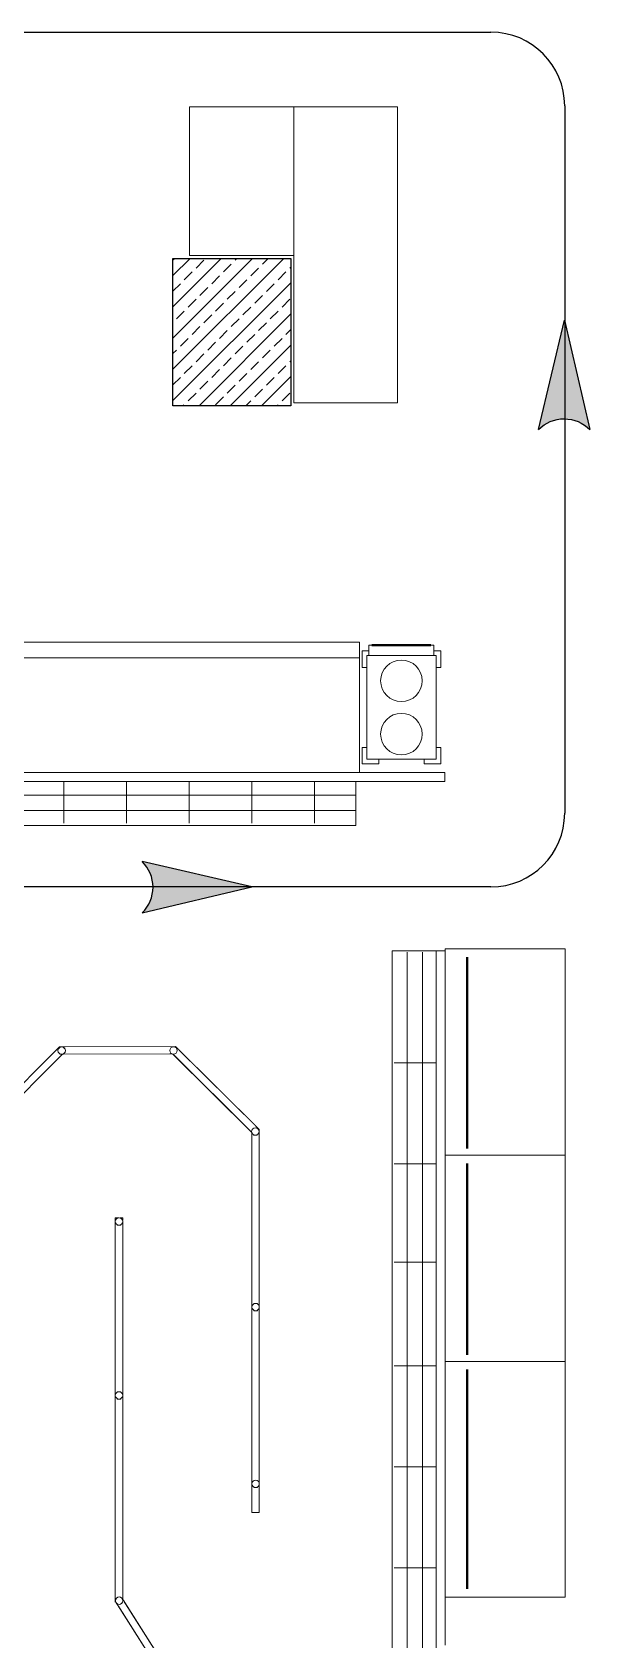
# Model space of a CAD drawing. Header units: metres. Extents: x -9891 to 773, y -8413 to 232.
# Drawn here: x -1854 to -1476, y -4176 to -3084 of the extents above; entities that cross this region are included whole.
import ezdxf

# ---------------------------------------------------------------- set-up
doc = ezdxf.new("R2010")
doc.units = ezdxf.units.M
doc.header["$LTSCALE"] = 0.01
doc.header["$MEASUREMENT"] = 0
doc.linetypes.add('Wipeout_Contour', pattern=[5, 0, -5])
for name, color, linetype in [('6', 242, 'Continuous'), ('V-0_Hatch_Concrete', 252, 'Continuous'), ('V-2_Column', 160, 'Continuous')]:
    doc.layers.add(name, color=color, linetype=linetype)
doc.layers.add('SP1-Equipment', color=4, linetype='Continuous', lineweight=9)

# ---------------------------------------------------------------- blocks, each defined once
blk = doc.blocks.new('150714_ARSA$0$KOLON 80X120')
at = {"layer": 'V-0_Hatch_Concrete'}
h = blk.add_hatch(dxfattribs=at)
h.set_pattern_fill('ANSI33', color=256, scale=60)
h.set_pattern_definition([(45, (-19036.79, -4512.143), (-10.606602, 10.606602), []), (45, (-19026.183, -4512.143), (-10.606602, 10.606602), [7.5, -3.75])])
h.paths.add_polyline_path([(0, 100), (80, 100), (80, 0), (0, 0)])
at = {"layer": 'V-2_Column'}
blk.add_lwpolyline([(0, 100), (80, 100), (80, 0), (0, 0), (0, 100)], dxfattribs=at)
blk = doc.blocks.new('Wall_207_1', base_point=(-16696, -28251))
at = {"color": 254, "linetype": 'Wipeout_Contour', "lineweight": 0, "ltscale": 126907.723202}
blk.add_wipeout([(-16696, -28251), (-11953, -28251), (-11953, -28191), (-16756, -28191)], dxfattribs=at).dxf.layer = 'SP1-Equipment'
at = {"layer": 'SP1-Equipment', "color": 7, "linetype": 'Continuous', "lineweight": 20}
for p, q in [((-11953, -28191), (-16756, -28191)), ((-16696, -28251), (-11953, -28251)), ((-11953, -28251), (-11953, -28191))]:
    blk.add_line(p, q, dxfattribs=at)
blk = doc.blocks.new('Wall_208_1', base_point=(-12013, -29401))
at = {"color": 254, "linetype": 'Wipeout_Contour', "lineweight": 0, "ltscale": 138279.79055}
blk.add_wipeout([(-12013, -29401), (-12013, -35418), (-11953, -35418), (-11953, -29401)], dxfattribs=at).dxf.layer = 'SP1-Equipment'
at = {"layer": 'SP1-Equipment', "color": 7, "linetype": 'Continuous', "lineweight": 20}
for p, q in [((-12013, -29401), (-12013, -35418)), ((-11953, -29401), (-12013, -29401)), ((-11953, -34115), (-11953, -29401)), ((-11953, -35418), (-11953, -34215)), ((-12013, -35418), (-11953, -35418))]:
    blk.add_line(p, q, dxfattribs=at)
blk = doc.blocks.new('Wall_240_1', base_point=(-13213, -30615))
at = {"color": 254, "linetype": 'Wipeout_Contour', "lineweight": 0, "ltscale": 142706.619876}
blk.add_wipeout([(-13263, -33215), (-13213, -33215), (-13213, -33045), (-13263, -33045)], dxfattribs=at).dxf.layer = 'SP1-Equipment'
at = {"layer": 'SP1-Equipment', "color": 7, "linetype": 'Continuous', "lineweight": 20}
blk.add_line((-13263, -33215), (-13213, -33215), dxfattribs=at)
at = {"color": 254, "linetype": 'Wipeout_Contour', "lineweight": 0, "ltscale": 140075.767622}
blk.add_wipeout([(-13263, -32995), (-13213, -32995), (-13213, -31845), (-13263, -31845)], dxfattribs=at).dxf.layer = 'SP1-Equipment'
at = {"color": 254, "linetype": 'Wipeout_Contour', "lineweight": 0, "ltscale": 135659.141089}
blk.add_wipeout([(-13263, -31795), (-13213, -31795), (-13213, -30653), (-13263, -30653)], dxfattribs=at).dxf.layer = 'SP1-Equipment'
at = {"color": 254, "linetype": 'Wipeout_Contour', "lineweight": 0, "ltscale": 142259.176609}
blk.add_wipeout([(-13263, -32995), (-13263, -33020), (-13255, -33002), (-13238, -32995)], dxfattribs=at).dxf.layer = 'SP1-Equipment'
at = {"color": 254, "linetype": 'Wipeout_Contour', "lineweight": 0, "ltscale": 166944.553013}
blk.add_wipeout([(-13263, -30636), (-13263, -30653), (-13240, -30653), (-13258, -30645), (-13262, -30635)], dxfattribs=at).dxf.layer = 'SP1-Equipment'
at = {"color": 254, "linetype": 'Wipeout_Contour', "lineweight": 0, "ltscale": 137816.908615}
blk.add_wipeout([(-13263, -31795), (-13263, -31820), (-13256, -31802), (-13238, -31795)], dxfattribs=at).dxf.layer = 'SP1-Equipment'
at = {"color": 254, "linetype": 'Wipeout_Contour', "lineweight": 0, "ltscale": 142386.102389}
blk.add_wipeout([(-13255, -33037), (-13263, -33020), (-13263, -33045), (-13238, -33045)], dxfattribs=at).dxf.layer = 'SP1-Equipment'
at = {"color": 254, "linetype": 'Wipeout_Contour', "lineweight": 0, "ltscale": 200196.57805}
blk.add_wipeout([(-13222, -30645), (-13240, -30653), (-13213, -30653), (-13213, -30615), (-13219, -30617), (-13215, -30628)], dxfattribs=at).dxf.layer = 'SP1-Equipment'
at = {"color": 254, "linetype": 'Wipeout_Contour', "lineweight": 0, "ltscale": 137943.16283}
blk.add_wipeout([(-13256, -31837), (-13263, -31820), (-13263, -31845), (-13238, -31845)], dxfattribs=at).dxf.layer = 'SP1-Equipment'
at = {"color": 254, "linetype": 'Wipeout_Contour', "lineweight": 0, "ltscale": 142336.271084}
blk.add_wipeout([(-13238, -33045), (-13213, -33045), (-13213, -33020), (-13220, -33037)], dxfattribs=at).dxf.layer = 'SP1-Equipment'
at = {"color": 254, "linetype": 'Wipeout_Contour', "lineweight": 0, "ltscale": 137891.725331}
blk.add_wipeout([(-13238, -31845), (-13213, -31845), (-13213, -31820), (-13220, -31837)], dxfattribs=at).dxf.layer = 'SP1-Equipment'
at = {"color": 254, "linetype": 'Wipeout_Contour', "lineweight": 0, "ltscale": 142209.308879}
blk.add_wipeout([(-13213, -32995), (-13238, -32995), (-13220, -33002), (-13213, -33020)], dxfattribs=at).dxf.layer = 'SP1-Equipment'
at = {"color": 254, "linetype": 'Wipeout_Contour', "lineweight": 0, "ltscale": 137765.432508}
blk.add_wipeout([(-13213, -31795), (-13238, -31795), (-13220, -31802), (-13213, -31820)], dxfattribs=at).dxf.layer = 'SP1-Equipment'
at = {"layer": 'SP1-Equipment', "color": 7, "linetype": 'Continuous', "lineweight": 20}
for p, q in [((-13263, -30637), (-13263, -33215)), ((-13213, -33215), (-13213, -30615))]:
    blk.add_line(p, q, dxfattribs=at)
blk = doc.blocks.new('Wall_243_1', base_point=(-15127, -30615))
at = {"color": 254, "linetype": 'Wipeout_Contour', "lineweight": 0, "ltscale": 135118.122804}
blk.add_wipeout([(-14556, -30112), (-14591, -30077), (-15101, -30589), (-15066, -30624)], dxfattribs=at).dxf.layer = 'SP1-Equipment'
at = {"color": 254, "linetype": 'Wipeout_Contour', "lineweight": 0, "ltscale": 200500.570138}
blk.add_wipeout([(-14591, -30077), (-14571, -30097), (-14578, -30079), (-14571, -30061), (-14566, -30059), (-14568, -30053)], dxfattribs=at).dxf.layer = 'SP1-Equipment'
at = {"color": 254, "linetype": 'Wipeout_Contour', "lineweight": 0, "ltscale": 204795.315543}
blk.add_wipeout([(-15127, -30615), (-15121, -30618), (-15117, -30609), (-15099, -30602), (-15082, -30609), (-15101, -30589)], dxfattribs=at).dxf.layer = 'SP1-Equipment'
at = {"color": 254, "linetype": 'Wipeout_Contour', "lineweight": 0, "ltscale": 167188.552182}
blk.add_wipeout([(-14553, -30104), (-14571, -30097), (-14556, -30112), (-14547, -30103), (-14548, -30102)], dxfattribs=at).dxf.layer = 'SP1-Equipment'
at = {"color": 254, "linetype": 'Wipeout_Contour', "lineweight": 0, "ltscale": 170677.667161}
blk.add_wipeout([(-15082, -30609), (-15074, -30627), (-15078, -30635), (-15077, -30636), (-15066, -30624)], dxfattribs=at).dxf.layer = 'SP1-Equipment'
at = {"layer": 'SP1-Equipment', "color": 7, "linetype": 'Continuous', "lineweight": 20}
for p, q in [((-14568, -30053), (-15127, -30615)), ((-15075, -30634), (-14547, -30103))]:
    blk.add_line(p, q, dxfattribs=at)
blk = doc.blocks.new('Wall_244_1', base_point=(-14190, -33824))
at = {"color": 254, "linetype": 'Wipeout_Contour', "lineweight": 0, "ltscale": 139359.234334}
blk.add_wipeout([(-14140, -31264), (-14190, -31264), (-14190, -32395), (-14140, -32395)], dxfattribs=at).dxf.layer = 'SP1-Equipment'
at = {"color": 254, "linetype": 'Wipeout_Contour', "lineweight": 0, "ltscale": 240149.162931}
blk.add_wipeout([(-14190, -31215), (-14190, -31264), (-14164, -31264), (-14182, -31257), (-14189, -31239), (-14182, -31221), (-14165, -31215)], dxfattribs=at).dxf.layer = 'SP1-Equipment'
at = {"color": 254, "linetype": 'Wipeout_Contour', "lineweight": 0, "ltscale": 144080.992571}
blk.add_wipeout([(-14140, -32445), (-14190, -32445), (-14190, -33789), (-14140, -33789)], dxfattribs=at).dxf.layer = 'SP1-Equipment'
at = {"color": 254, "linetype": 'Wipeout_Contour', "lineweight": 0, "ltscale": 137237.874092}
blk.add_wipeout([(-14164, -31264), (-14140, -31264), (-14140, -31241), (-14147, -31257)], dxfattribs=at).dxf.layer = 'SP1-Equipment'
at = {"color": 254, "linetype": 'Wipeout_Contour', "lineweight": 0, "ltscale": 141606.157774}
blk.add_wipeout([(-14190, -32445), (-14165, -32445), (-14183, -32437), (-14190, -32420)], dxfattribs=at).dxf.layer = 'SP1-Equipment'
at = {"color": 254, "linetype": 'Wipeout_Contour', "lineweight": 0, "ltscale": 219964.073227}
blk.add_wipeout([(-14164, -33789), (-14190, -33789), (-14190, -33824), (-14186, -33822), (-14189, -33814), (-14182, -33797)], dxfattribs=at).dxf.layer = 'SP1-Equipment'
at = {"color": 254, "linetype": 'Wipeout_Contour', "lineweight": 0, "ltscale": 137110.755898}
blk.add_wipeout([(-14163, -31215), (-14147, -31221), (-14140, -31237), (-14140, -31215)], dxfattribs=at).dxf.layer = 'SP1-Equipment'
at = {"color": 254, "linetype": 'Wipeout_Contour', "lineweight": 0, "ltscale": 141480.848448}
blk.add_wipeout([(-14165, -32395), (-14190, -32395), (-14190, -32420), (-14183, -32402)], dxfattribs=at).dxf.layer = 'SP1-Equipment'
at = {"color": 254, "linetype": 'Wipeout_Contour', "lineweight": 0, "ltscale": 183190.230019}
blk.add_wipeout([(-14164, -33789), (-14146, -33797), (-14143, -33804), (-14140, -33803), (-14140, -33789)], dxfattribs=at).dxf.layer = 'SP1-Equipment'
at = {"layer": 'SP1-Equipment', "color": 7, "linetype": 'Continuous', "lineweight": 20}
for p, q in [((-14169, -31215), (-14190, -31215)), ((-14140, -31215), (-14160, -31215)), ((-14140, -31233), (-14140, -31215))]:
    blk.add_line(p, q, dxfattribs=at)
at = {"color": 254, "linetype": 'Wipeout_Contour', "lineweight": 0, "ltscale": 141552.550136}
blk.add_wipeout([(-14165, -32445), (-14140, -32445), (-14140, -32420), (-14147, -32437)], dxfattribs=at).dxf.layer = 'SP1-Equipment'
at = {"color": 254, "linetype": 'Wipeout_Contour', "lineweight": 0, "ltscale": 141427.201913}
blk.add_wipeout([(-14140, -32395), (-14165, -32395), (-14147, -32402), (-14140, -32420)], dxfattribs=at).dxf.layer = 'SP1-Equipment'
at = {"layer": 'SP1-Equipment', "color": 7, "linetype": 'Continuous', "lineweight": 20}
for p, q in [((-14190, -31215), (-14190, -33824)), ((-14140, -33803), (-14140, -31245))]:
    blk.add_line(p, q, dxfattribs=at)
blk = doc.blocks.new('Wall_247_1', base_point=(-14568, -30053))
at = {"color": 254, "linetype": 'Wipeout_Contour', "lineweight": 0, "ltscale": 133005.643975}
blk.add_wipeout([(-13820, -30101), (-13820, -30051), (-14529, -30053), (-14528, -30103)], dxfattribs=at).dxf.layer = 'SP1-Equipment'
at = {"color": 254, "linetype": 'Wipeout_Contour', "lineweight": 0, "ltscale": 200367.789337}
blk.add_wipeout([(-14529, -30053), (-14568, -30053), (-14566, -30059), (-14553, -30054), (-14536, -30061), (-14528, -30079)], dxfattribs=at).dxf.layer = 'SP1-Equipment'
at = {"color": 254, "linetype": 'Wipeout_Contour', "lineweight": 0, "ltscale": 198455.149443}
blk.add_wipeout([(-13820, -30051), (-13820, -30078), (-13813, -30061), (-13795, -30053), (-13784, -30058), (-13781, -30051)], dxfattribs=at).dxf.layer = 'SP1-Equipment'
at = {"color": 254, "linetype": 'Wipeout_Contour', "lineweight": 0, "ltscale": 167121.018946}
blk.add_wipeout([(-14548, -30102), (-14547, -30103), (-14528, -30103), (-14528, -30079), (-14536, -30097)], dxfattribs=at).dxf.layer = 'SP1-Equipment'
at = {"color": 254, "linetype": 'Wipeout_Contour', "lineweight": 0, "ltscale": 165567.144507}
blk.add_wipeout([(-13820, -30078), (-13820, -30101), (-13802, -30101), (-13801, -30101), (-13813, -30096)], dxfattribs=at).dxf.layer = 'SP1-Equipment'
at = {"layer": 'SP1-Equipment', "color": 7, "linetype": 'Continuous', "lineweight": 20}
for p, q in [((-13781, -30051), (-14568, -30053)), ((-14547, -30103), (-13805, -30101))]:
    blk.add_line(p, q, dxfattribs=at)
blk = doc.blocks.new('Wall_248_1', base_point=(-13781, -30051))
at = {"color": 254, "linetype": 'Wipeout_Contour', "lineweight": 0, "ltscale": 132901.453672}
blk.add_wipeout([(-13273, -30626), (-13238, -30590), (-13757, -30075), (-13792, -30111)], dxfattribs=at).dxf.layer = 'SP1-Equipment'
at = {"color": 254, "linetype": 'Wipeout_Contour', "lineweight": 0, "ltscale": 165559.94513}
blk.add_wipeout([(-13801, -30101), (-13802, -30101), (-13792, -30111), (-13777, -30096), (-13795, -30103)], dxfattribs=at).dxf.layer = 'SP1-Equipment'
at = {"color": 254, "linetype": 'Wipeout_Contour', "lineweight": 0, "ltscale": 166879.655655}
blk.add_wipeout([(-13258, -30610), (-13273, -30626), (-13263, -30636), (-13262, -30635), (-13265, -30628)], dxfattribs=at).dxf.layer = 'SP1-Equipment'
at = {"color": 254, "linetype": 'Wipeout_Contour', "lineweight": 0, "ltscale": 198446.861238}
blk.add_wipeout([(-13784, -30058), (-13777, -30061), (-13770, -30078), (-13777, -30096), (-13757, -30075), (-13781, -30051)], dxfattribs=at).dxf.layer = 'SP1-Equipment'
at = {"color": 254, "linetype": 'Wipeout_Contour', "lineweight": 0, "ltscale": 200071.727237}
blk.add_wipeout([(-13258, -30610), (-13240, -30603), (-13222, -30610), (-13219, -30617), (-13213, -30615), (-13238, -30590)], dxfattribs=at).dxf.layer = 'SP1-Equipment'
at = {"layer": 'SP1-Equipment', "color": 7, "linetype": 'Continuous', "lineweight": 20}
for p, q in [((-13800, -30103), (-13264, -30635)), ((-13213, -30615), (-13781, -30051))]:
    blk.add_line(p, q, dxfattribs=at)
blk = doc.blocks.new('Column_86_1', base_point=(-13240, -30628))
at = {"layer": 'SP1-Equipment', "color": 7, "linetype": 'Continuous', "lineweight": 20}
blk.add_circle((-13240, -30628), 25, dxfattribs=at)
blk = doc.blocks.new('Column_88_1', base_point=(-14164, -31239))
at = {"layer": 'SP1-Equipment', "color": 7, "linetype": 'Continuous', "lineweight": 20}
blk.add_circle((-14164, -31239), 25, dxfattribs=at)
blk = doc.blocks.new('Column_92_1', base_point=(-13795, -30078))
at = {"layer": 'SP1-Equipment', "color": 7, "linetype": 'Continuous', "lineweight": 20}
blk.add_circle((-13795, -30078), 25, dxfattribs=at)
blk = doc.blocks.new('Column_95_1', base_point=(-13238, -31820))
at = {"layer": 'SP1-Equipment', "color": 7, "linetype": 'Continuous', "lineweight": 20}
blk.add_circle((-13238, -31820), 25, dxfattribs=at)
blk = doc.blocks.new('Column_96_1', base_point=(-14165, -32420))
at = {"layer": 'SP1-Equipment', "color": 7, "linetype": 'Continuous', "lineweight": 20}
blk.add_circle((-14165, -32420), 25, dxfattribs=at)
blk = doc.blocks.new('Column_103_1', base_point=(-14553, -30079))
at = {"layer": 'SP1-Equipment', "color": 7, "linetype": 'Continuous', "lineweight": 20}
blk.add_circle((-14553, -30079), 25, dxfattribs=at)
blk = doc.blocks.new('Column_104_1', base_point=(-13238, -33020))
at = {"layer": 'SP1-Equipment', "color": 7, "linetype": 'Continuous', "lineweight": 20}
blk.add_circle((-13238, -33020), 25, dxfattribs=at)
blk = doc.blocks.new('Work table 1800')
at = {"layer": 'SP1-Equipment', "color": 7, "linetype": 'Continuous', "lineweight": 20}
for p, q in [((1799.8, 703), (0, 703)), ((0, 703), (0, 2)), ((1799.8, 2), (1799.8, 703)), ((0, 2), (1799.8, 2))]:
    blk.add_line(p, q, dxfattribs=at)
blk = doc.blocks.new('SSN_Tray rail long straight')
at = {"layer": 'SP1-Equipment', "color": 7, "linetype": 'Continuous', "lineweight": 13}
for p, q in [((0, 8773), (300, 8773)), ((94, 15), (94, 8758)), ((197, 15), (197, 8758)), ((300, 0), (300, 8773)), ((0, 7662), (285, 7662)), ((285, 7662), (285, 7662)), ((0, 6662), (285, 6662)), ((0, 5691), (285, 5691)), ((0, 4662), (285, 4662)), ((0, 3662), (285, 3662)), ((0, 2662), (285, 2662)), ((0, 1662), (285, 1662)), ((0, 662), (285, 662)), ((0, 0), (301, 0))]:
    blk.add_line(p, q, dxfattribs=at)
blk = doc.blocks.new('Display cabinet 1400')
at = {"layer": 'SP1-Equipment', "color": 7, "linetype": 'Continuous', "lineweight": 20}
for p, q in [((0, 815), (0, 0)), ((1400, 815), (0, 815)), ((1400, 815), (1400, 0)), ((1400, 0), (1400, 815)), ((0, 0), (1400, 0))]:
    blk.add_line(p, q, dxfattribs=at)
at = {"layer": 'SP1-Equipment', "color": 7, "linetype": 'Continuous', "lineweight": 40}
blk.add_line((55, 150), (1355, 150), dxfattribs=at)
blk = doc.blocks.new('Bain marie 9')
at = {"layer": 'SP1-Equipment', "color": 7, "linetype": 'Continuous', "lineweight": 20}
for p, q in [((0, 898.6), (0, 790.6)), ((0, 898.6), (1152, 898.6)), ((1152, 898.6), (2250.8, 898.6)), ((2250.8, 898.6), (3402.6, 898.6)), ((3402.6, 790), (3402.6, 898.6)), ((0, 790.6), (0, 0)), ((3402.6, 790), (0, 790)), ((3402.6, 0), (3402.6, 790)), ((0, 0), (53, 0)), ((53, 0), (1151.8, 0)), ((1151.8, 0), (2250.6, 0)), ((2250.6, 0), (3349.6, 0)), ((3349.6, 0), (3402.6, 0))]:
    blk.add_line(p, q, dxfattribs=at)
blk = doc.blocks.new('SSN_Plate dispenser')
at = {"layer": 'SP1-Equipment', "color": 7, "linetype": 'Continuous', "lineweight": 20}
for p, q in [((112, 805), (0, 805)), ((0, 805), (0, 693)), ((32, 773), (112, 773)), ((32, 693), (32, 773)), ((112, 773), (112, 805)), ((421, 773), (112, 773)), ((533, 805), (421, 805)), ((421, 805), (421, 773)), ((421, 773), (501, 773)), ((501, 773), (501, 693)), ((533, 693), (533, 805)), ((0, 693), (32, 693)), ((32, 693), (32, 150)), ((501, 150), (501, 693)), ((501, 693), (533, 693)), ((32, 150), (0, 150)), ((0, 150), (0, 38)), ((32, 70), (32, 150)), ((533, 150), (501, 150)), ((501, 150), (501, 70)), ((533, 38), (533, 150)), ((0, 38), (46, 38)), ((501, 70), (32, 70)), ((46, 70), (46, 0)), ((66, 0), (46, 0)), ((112, 70), (66, 70)), ((466, 70), (421, 70)), ((486, 70), (486, 0)), ((486, 38), (533, 38)), ((486, 0), (466, 0))]:
    blk.add_line(p, q, dxfattribs=at)
at = {"layer": 'SP1-Equipment', "color": 7, "linetype": 'Continuous', "lineweight": 40}
for q in [(66, 0), (466, 0)]:
    blk.add_line((66, 0), q, dxfattribs=at)
at = {"layer": 'SP1-Equipment', "color": 7, "linetype": 'Continuous', "lineweight": 13}
for centre in [(266, 603), (266, 241)]:
    blk.add_circle(centre, 141, dxfattribs=at)
blk = doc.blocks.new('Display cabinet 1600')
at = {"layer": 'SP1-Equipment', "color": 7, "linetype": 'Continuous', "lineweight": 20}
for p, q in [((1600, 815), (0, 815)), ((0, 815), (0, 0)), ((1600, 0), (1600, 815)), ((1600, 0), (1600, 815)), ((0, 0), (1600, 0))]:
    blk.add_line(p, q, dxfattribs=at)
at = {"layer": 'SP1-Equipment', "color": 7, "linetype": 'Continuous', "lineweight": 40}
blk.add_line((55, 150), (1543, 150), dxfattribs=at)
blk = doc.blocks.new('Wall_192_1', base_point=(-21902, -35378))
at = {"color": 254, "linetype": 'Wipeout_Contour', "lineweight": 0, "ltscale": 164787.174527}
blk.add_wipeout([(-21937, -35343), (-21902, -35378), (-21311, -34788), (-21347, -34752)], dxfattribs=at).dxf.layer = 'SP1-Equipment'
at = {"layer": 'SP1-Equipment', "color": 7, "linetype": 'Continuous', "lineweight": 20}
blk.add_line((-21937, -35343), (-21902, -35378), dxfattribs=at)
at = {"color": 254, "linetype": 'Wipeout_Contour', "lineweight": 0, "ltscale": 160488.646338}
blk.add_wipeout([(-21311, -34717), (-21276, -34752), (-20374, -33850), (-20409, -33815)], dxfattribs=at).dxf.layer = 'SP1-Equipment'
at = {"color": 254, "linetype": 'Wipeout_Contour', "lineweight": 0, "ltscale": 197449.507403}
blk.add_wipeout([(-20398, -33803), (-20409, -33815), (-20391, -33832), (-20399, -33814), (-20395, -33804)], dxfattribs=at).dxf.layer = 'SP1-Equipment'
at = {"color": 254, "linetype": 'Wipeout_Contour', "lineweight": 0, "ltscale": 285347.931055}
blk.add_wipeout([(-21311, -34717), (-21347, -34752), (-21324, -34775), (-21331, -34758), (-21324, -34740), (-21306, -34733), (-21288, -34740)], dxfattribs=at).dxf.layer = 'SP1-Equipment'
at = {"color": 254, "linetype": 'Wipeout_Contour', "lineweight": 0, "ltscale": 236939.0596}
blk.add_wipeout([(-20391, -33832), (-20374, -33850), (-20348, -33824), (-20352, -33822), (-20356, -33832), (-20374, -33839)], dxfattribs=at).dxf.layer = 'SP1-Equipment'
at = {"color": 254, "linetype": 'Wipeout_Contour', "lineweight": 0, "ltscale": 122378.811117}
blk.add_wipeout([(-21306, -34783), (-21324, -34775), (-21311, -34788)], dxfattribs=at).dxf.layer = 'SP1-Equipment'
at = {"color": 254, "linetype": 'Wipeout_Contour', "lineweight": 0, "ltscale": 122247.043925}
blk.add_wipeout([(-21276, -34752), (-21288, -34740), (-21281, -34757)], dxfattribs=at).dxf.layer = 'SP1-Equipment'
at = {"layer": 'SP1-Equipment', "color": 7, "linetype": 'Continuous', "lineweight": 20}
for p, q in [((-20398, -33803), (-21937, -35343)), ((-21281, -34757), (-20348, -33824)), ((-21902, -35378), (-21306, -34783))]:
    blk.add_line(p, q, dxfattribs=at)
blk = doc.blocks.new('Column_72_1', base_point=(-20374, -33814))
at = {"layer": 'SP1-Equipment', "color": 7, "linetype": 'Continuous', "lineweight": 20}
blk.add_circle((-20374, -33814), 25, dxfattribs=at)
blk = doc.blocks.new('A$C10196342')
at = {"layer": 'SP1-Equipment', "color": 7, "linetype": 'Continuous', "lineweight": 20, "zscale": 999.9999999999994}
for p, xscale, yscale, rotation in [((-7578, -24180), 0.5610573437507946, 1.010471066118697, 90), ((-7582, -23170), 1.116681941620076, 1.00285303181093, 270)]:
    blk.add_blockref('Work table 1800', p, dxfattribs=dict(at, xscale=xscale, yscale=yscale, rotation=rotation))
at = {"layer": 'SP1-Equipment', "color": 7, "linetype": 'Continuous', "lineweight": 13, "xscale": -0.9999999999999987, "zscale": 999.9999999999994, "rotation": 180}
blk.add_blockref('SSN_Plate dispenser', (-7117, -26827), dxfattribs=at)
at = {"layer": 'SP1-Equipment', "color": 7, "lineweight": 35}
for name, p in [('Wall_207_1', (-11299, -27751)), ('Wall_208_1', (-6615, -28901)), ('Wall_243_1', (-9730, -30115)), ('Wall_240_1', (-7816, -30115)), ('Wall_244_1', (-8792, -33324))]:
    blk.add_blockref(name, p, dxfattribs=at)
at = {"layer": 'SP1-Equipment', "color": 7, "linetype": 'Continuous', "lineweight": 13, "zscale": 999.9999999999994}
for name, p, xscale, yscale in [('Bain marie 9', (-11604, -27691), 1.313045259573158, 0.9858673081761944), ('SSN_Tray rail long straight', (-6615, -34918), -0.9977159984263106, 0.6859137819357574)]:
    blk.add_blockref(name, p, dxfattribs=dict(at, xscale=xscale, yscale=yscale))
at = {"layer": 'SP1-Equipment', "color": 7, "linetype": 'Continuous', "lineweight": 13, "xscale": -0.9977159984263106, "yscale": 0.4250241522237206, "zscale": 999.9999999999994, "rotation": 90}
blk.add_blockref('SSN_Tray rail long straight', (-7159, -27751), dxfattribs=at)
at = {"layer": 'SP1-Equipment', "color": 7, "linetype": 'Continuous', "lineweight": 13, "zscale": 999.9999999999994, "rotation": 270}
for name, p in [('Display cabinet 1400', (-6555, -28889)), ('Display cabinet 1400', (-6555, -30290)), ('Display cabinet 1600', (-6555, -31690))]:
    blk.add_blockref(name, p, dxfattribs=at)
at = {"layer": 'SP1-Equipment', "color": 7, "lineweight": 35}
for name, p in [('Wall_247_1', (-9171, -29553)), ('Column_88_1', (-8767, -30739)), ('Column_95_1', (-7840, -31320)), ('Column_96_1', (-8767, -31920)), ('Column_104_1', (-7840, -32520))]:
    blk.add_blockref(name, p, dxfattribs=at)
at = {"layer": 'SP1-Equipment', "color": 7, "lineweight": 35, "xscale": -0.9999999999999982, "rotation": 347.505877590477}
blk.add_blockref('Wall_192_1', (-7612, -35171), dxfattribs=at)
at = {"layer": 'SP1-Equipment', "color": 7, "lineweight": 35}
for name, p in [('Column_103_1', (-9156, -29579)), ('Wall_248_1', (-8383, -29551))]:
    blk.add_blockref(name, p, dxfattribs=at)
at = {"layer": 'SP1-Equipment', "color": 7, "lineweight": 35, "xscale": -0.9999999999999987}
blk.add_blockref('Column_72_1', (-8766, -33314), dxfattribs=at)
at = {"layer": 'SP1-Equipment', "color": 7, "lineweight": 35}
for name, p in [('Column_92_1', (-8397, -29578)), ('Column_86_1', (-7842, -30128))]:
    blk.add_blockref(name, p, dxfattribs=at)
blk = doc.blocks.new('ok')
at = {"layer": '6'}
h = blk.add_hatch(color=256, dxfattribs=at)
edge = h.paths.add_edge_path()
edge.add_ellipse((1571515.97, 116941.68), major_axis=(-7.14, 7.19), ratio=1, start_angle=359.4528, end_angle=450.6895)
edge.add_line((1571508.87, 116934.46), (1571477.92, 116941.82))
edge.add_line((1571477.92, 116941.82), (1571508.9, 116948.94))
for p, q in [((1571477.92, 116941.82), (1571508.9, 116948.94)), ((1571508.87, 116934.46), (1571477.92, 116941.82))]:
    blk.add_line(p, q, dxfattribs=at)
at = {"layer": '6', "extrusion": (0, 0, -1)}
blk.add_ellipse((1571515.97, 116941.68), major_axis=(-7.14, 7.19), ratio=1, start_param=4.700354, end_param=6.292737, dxfattribs=at)
blk = doc.blocks.new('A$C6B6314DF')
at = {"layer": '6'}
for p, q in [((-28.246, -31.664), (-17.442, -31.664)), ((-16.942, -32.164), (-16.942, -36.967)), ((-17.442, -37.467), (-20.941, -37.467))]:
    blk.add_line(p, q, dxfattribs=at)
for centre, start, end in [((-17.442, -32.164), 0, 90), ((-17.442, -36.967), 270, 0)]:
    blk.add_arc(centre, 0.5, start, end, dxfattribs=at)
at = {"layer": '6', "extrusion": (0, 0, -1), "xscale": -0.0239999999999418, "yscale": 0.0239999999999418, "zscale": -0.0239999999999418, "rotation": 90}
blk.add_blockref('ok', (2823.546, 37681.851), dxfattribs=at)
at = {"layer": '6', "extrusion": (0, 0, -1), "xscale": 0.0239999999999418, "yscale": 0.0239999999999418, "zscale": -0.0239999999999418}
blk.add_blockref('ok', (-37696.405, -2844.07), dxfattribs=at)

msp = doc.modelspace()

# ---------------------------------------------------------------- block references
at = {"layer": 'V-2_Column'}
msp.add_blockref('150714_ARSA$0$KOLON 80X120', (-1758.4, -3338.1), dxfattribs=at)

# ---------------------------------------------------------------- next in the draw order: block references
at = {"layer": 'SP1-Equipment', "xscale": 0.1, "yscale": 0.1, "zscale": 0.1}
msp.add_blockref('A$C10196342', (-918.3, -818.1), dxfattribs=at)

# ---------------------------------------------------------------- next in the draw order: block references
at = {"layer": '6', "xscale": 100, "yscale": 100, "zscale": 100}
msp.add_blockref('A$C6B6314DF', (201.6, 81.9), dxfattribs=at)

doc.saveas('drawing.dxf')
